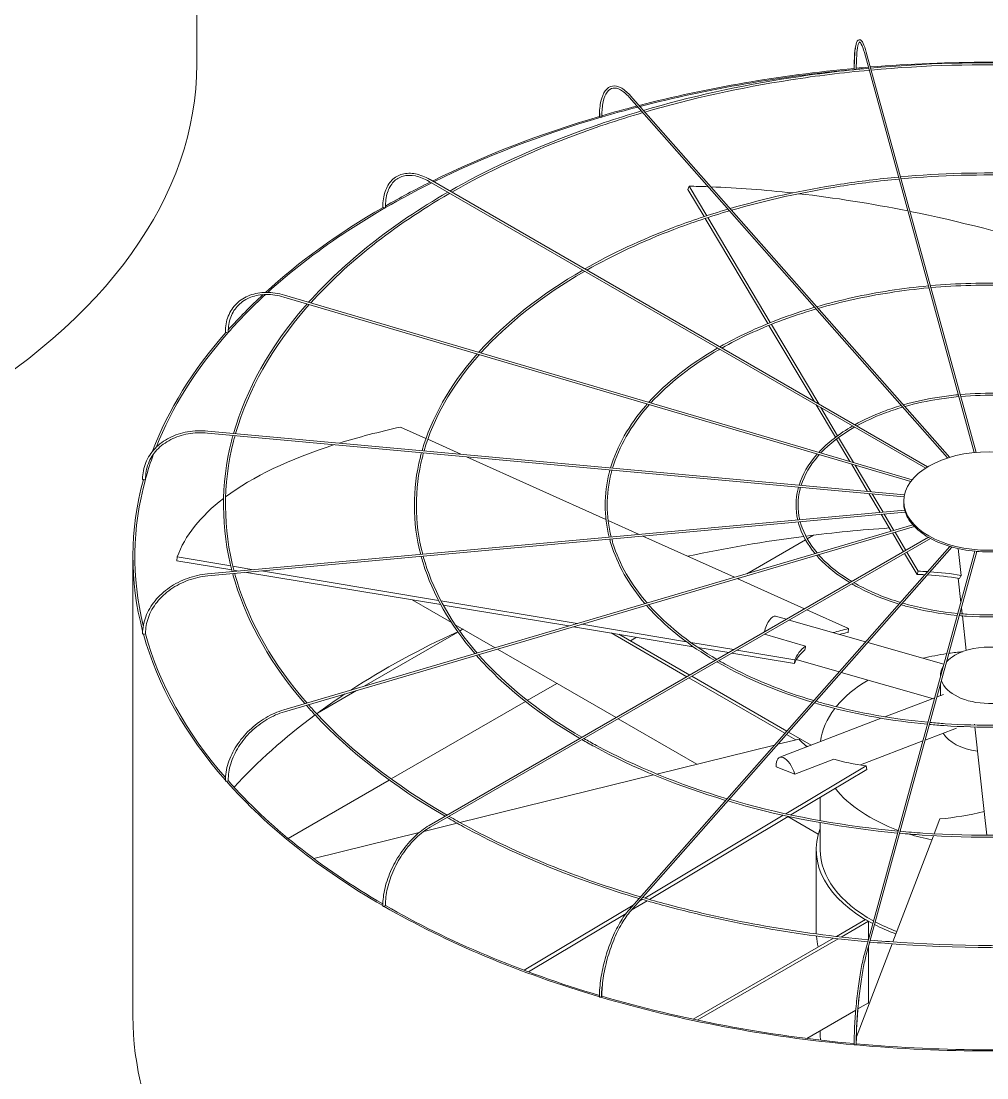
# Model space of a CAD drawing. Header units: millimetres. Extents: x -312439 to 477422, y -331570 to 212570.
# Drawn here: x 395178.6 to 395474.3, y 92635.3 to 92958.9 of the extents above; entities that cross this region are included whole.
import ezdxf

# ---------------------------------------------------------------- set-up
doc = ezdxf.new("R2010")
doc.units = ezdxf.units.MM

msp = doc.modelspace()

# ---------------------------------------------------------------- linework, layer by layer
at = {"color": 0, "linetype": 'Continuous', "lineweight": 0, "extrusion": (8.40036e-17, 0.816497, 0.57735)}
for p, q in [((395232.408, 92945.686), (395232.408, 93086.426)), ((395436.784, 92949.239), (395470.377, 92826.784)), ((395470.996, 92826.843), (395437.375, 92949.401)), ((395365.235, 92936.002), (395462.917, 92825.317)), ((395364.776, 92935.597), (395462.276, 92825.118)), ((395456.166, 92822.407), (395303.849, 92910.347)), ((395303.543, 92909.817), (395455.575, 92822.041)), ((395382.776, 92907.374), (395383.146, 92908.341)), ((395387.738, 92899.033), (395382.776, 92907.374)), ((395383.146, 92908.341), (395388.529, 92899.293)), ((395407.239, 92866.259), (395388.059, 92898.494)), ((395388.851, 92898.753), (395408.001, 92866.567)), ((395450.996, 92817.93), (395259.066, 92874.391)), ((395451.405, 92818.448), (395259.239, 92874.979)), ((395421.381, 92842.49), (395407.556, 92865.726)), ((395408.318, 92866.034), (395422.821, 92841.658)), ((395427.947, 92831.455), (395422.022, 92841.413)), ((395423.462, 92840.581), (395428.601, 92831.944)), ((395235.706, 92832.768), (395448.947, 92813.269)), ((395235.762, 92833.378), (395449.061, 92813.873)), ((395302.586, 92831.093), (395294.828, 92834.585)), ((395313.254, 92826.292), (395303.147, 92830.841)), ((395432.351, 92824.053), (395428.262, 92830.925)), ((395428.916, 92831.415), (395433.497, 92823.716)), ((395357.684, 92806.296), (395314.969, 92825.52)), ((395437.795, 92814.903), (395432.811, 92823.28)), ((395433.957, 92822.942), (395438.795, 92814.812)), ((395441.631, 92808.455), (395438.182, 92814.253)), ((395439.182, 92814.162), (395442.528, 92808.537)), ((395448.844, 92811.435), (395448.844, 92811.935)), ((395449.148, 92809.143), (395235.706, 92789.625)), ((395449.328, 92808.544), (395235.762, 92789.015)), ((395445.048, 92802.713), (395441.978, 92807.872)), ((395442.875, 92807.954), (395445.853, 92802.95)), ((395259.066, 92748.002), (395451.635, 92804.651)), ((395259.239, 92747.414), (395452.095, 92804.148)), ((395367.871, 92801.71), (395358.334, 92806.003)), ((395303.543, 92712.576), (395456.397, 92800.826)), ((395303.849, 92712.046), (395457.016, 92800.477)), ((395397.029, 92788.587), (395369.007, 92801.199)), ((395400.794, 92789.695), (395418.768, 92800.072)), ((395419.298, 92800.378), (395421.226, 92801.491)), ((395448.785, 92796.432), (395445.371, 92802.17)), ((395446.176, 92802.407), (395449.489, 92796.838)), ((395462.952, 92798.041), (395364.776, 92686.796)), ((395463.603, 92797.853), (395365.235, 92686.391)), ((395466.453, 92789.159), (395465.54, 92797.367)), ((395212.854, 92654.184), (395212.854, 92794.924)), ((395226.258, 92793.666), (395226.423, 92794.811)), ((395243.113, 92790.86), (395226.258, 92793.666)), ((395226.423, 92794.811), (395242.81, 92792.083)), ((395470.638, 92796.559), (395436.784, 92673.154)), ((395471.258, 92796.504), (395437.375, 92672.992)), ((395452.93, 92789.467), (395449.098, 92795.906)), ((395449.802, 92796.312), (395453.3, 92790.434)), ((395243.466, 92791.974), (395249.821, 92790.916)), ((395245.275, 92790.5), (395243.774, 92790.75)), ((395252.206, 92790.519), (395306.409, 92781.494)), ((395452.93, 92789.467), (395453.3, 92790.434)), ((395307.092, 92780.208), (395247.66, 92790.103)), ((395418.478, 92778.934), (395397.887, 92788.201)), ((395398.067, 92788.12), (395398.54, 92788.393)), ((395465.509, 92788.287), (395466.334, 92780.871)), ((395310.355, 92774.745), (395298.382, 92781.658)), ((395307.166, 92781.368), (395348.881, 92774.423)), ((395346.336, 92773.675), (395307.86, 92780.08)), ((395431.951, 92772.87), (395419.166, 92778.624)), ((395466.517, 92779.223), (395466.722, 92777.383)), ((395323.729, 92767.024), (395311.547, 92774.057)), ((395350.267, 92774.193), (395382.296, 92768.86)), ((395409.599, 92776.695), (395412.945, 92775.74)), ((395413.765, 92775.506), (395437.165, 92768.821)), ((395466.791, 92776.762), (395467.966, 92766.196)), ((395283.608, 92755.222), (395312.356, 92771.819)), ((395312.889, 92772.127), (395313.455, 92772.454)), ((395384.415, 92767.335), (395347.722, 92773.444)), ((395359.237, 92771.527), (395382.443, 92758.129)), ((395383.309, 92758.629), (395361.671, 92771.121)), ((395406.196, 92771.136), (395418.819, 92767.53)), ((395431.786, 92771.725), (395431.951, 92772.87)), ((395365.148, 92769.114), (395367.068, 92770.223)), ((395383.64, 92768.636), (395396.837, 92766.439)), ((395437.817, 92768.634), (395461.149, 92761.969)), ((395360.789, 92745.627), (395324.461, 92766.601)), ((395395.26, 92765.529), (395385.839, 92767.098)), ((395415.371, 92762.181), (395396.211, 92765.371)), ((395397.787, 92766.281), (395415.536, 92763.326)), ((395415.371, 92762.181), (395415.536, 92763.326)), ((395415.937, 92763.387), (395429.061, 92759.638)), ((395413.028, 92741.471), (395383.921, 92758.275)), ((395429.713, 92759.452), (395457.668, 92751.466)), ((395460.103, 92758.588), (395460.103, 92758.158)), ((395333.592, 92750.895), (395342.628, 92756.113)), ((395383.055, 92757.775), (395412.443, 92740.808)), ((395460.103, 92755.843), (395460.103, 92752.402)), ((395269.363, 92746.997), (395281.354, 92753.92)), ((395443.109, 92745.866), (395458.338, 92751.723)), ((395459.048, 92751.996), (395460.993, 92752.744)), ((395291.928, 92726.841), (395333.021, 92750.566)), ((395385.504, 92731.358), (395361.402, 92745.274)), ((395410.885, 92733.47), (395441.982, 92745.432)), ((395455.415, 92738.754), (395464.962, 92742.426)), ((395470.504, 92743.363), (395470.477, 92743.605)), ((395473.453, 92716.848), (395470.573, 92742.749)), ((395416.793, 92739.066), (395410.313, 92737.47)), ((395412.984, 92740.496), (395415.859, 92738.836)), ((395420.487, 92737.164), (395413.569, 92741.158)), ((395435.589, 92731.128), (395454.705, 92738.481)), ((395409.27, 92737.212), (395373.253, 92728.341)), ((395418.494, 92737.314), (395419.448, 92736.764)), ((395415.512, 92728.308), (395427.445, 92732.898)), ((395409.816, 92730.577), (395415.512, 92728.308)), ((395412.723, 92716.17), (395437.315, 92730.89)), ((395437.521, 92729.759), (395414.263, 92715.838)), ((395437.521, 92729.759), (395437.315, 92730.89)), ((395260.374, 92708.623), (395291.347, 92726.506)), ((395372.248, 92728.093), (395312.979, 92713.494)), ((395423.279, 92714.077), (395423.279, 92721.234)), ((395473.453, 92716.848), (395474.261, 92709.582)), ((395312.106, 92713.279), (395301.914, 92710.769)), ((395369.581, 92690.346), (395411.957, 92715.712)), ((395413.493, 92715.377), (395370.994, 92689.938)), ((395422.694, 92709.887), (395413.342, 92715.286)), ((395423.279, 92705.145), (395423.279, 92713.455)), ((395459.921, 92714.584), (395458.183, 92710.046)), ((395300.467, 92710.412), (395268.207, 92702.466)), ((395457.953, 92709.446), (395445.498, 92676.937)), ((395422.054, 92680.142), (395422.054, 92705.145)), ((395367.769, 92689.262), (395368.864, 92689.918)), ((395332.637, 92668.233), (395366.038, 92688.226)), ((395370.275, 92689.507), (395365.422, 92686.603)), ((395363.849, 92685.661), (395333.929, 92667.752)), ((395437.154, 92683.75), (395428.212, 92678.587)), ((395438.02, 92683.249), (395437.154, 92683.75)), ((395429.655, 92678.42), (395438.02, 92683.249)), ((395438.02, 92683.249), (395438.02, 92677.661)), ((395427.326, 92678.075), (395384.341, 92653.258)), ((395385.608, 92652.989), (395428.765, 92677.906)), ((395445.269, 92676.34), (395434.347, 92647.833)), ((395438.02, 92675.346), (395438.02, 92658.246)), ((395438.02, 92658.246), (395434.817, 92656.397)), ((395434.152, 92656.013), (395419.181, 92647.37)), ((395423.279, 92648.749), (395423.279, 92649.735)), ((395433.669, 92646.064), (395433.566, 92645.795))]:
    msp.add_line(p, q, dxfattribs=at)
at = {"color": 0, "linetype": 'Continuous', "lineweight": 0}
for centre, major_axis, ratio, start_param, end_param in [((394970.183, 93086.426), (-262.225, 0), 0.5773503, 2.0421116, 2.6702774), ((394970.183, 92945.686), (262.225, 0), 0.5773503, 5.4977871, 6.2831853), ((395475.079, 92794.924), (-262.225, 0), 0.5773503, 4.5737285, 4.8518651), ((395475.079, 92794.924), (-262.225, 0), 0.5773503, 4.8709744, 5.1337903), ((395475.079, 92794.924), (-261.613, 0), 0.5773503, 4.8702538, 5.1336735), ((395433.974, 92944.431), (0.306, 0), 0.5773503, 3.1415927, 3.7072911), ((395434.021, 92944.256), (0.306, 0.001), 0.5647458, 3.2969897, 4.867786), ((395434.021, 92944.256), (0.306, 0.001), 0.5647458, 4.867786, 6.2831853), ((395475.079, 92794.924), (-261.613, 0), 0.5773503, 4.8601846, 4.8693633), ((395475.079, 92794.924), (-262.225, 0), 0.5773503, 4.8542575, 4.8684283), ((395475.079, 92794.924), (-261.613, 0), 0.5773503, 5.1364588, 5.1836819), ((395475.079, 92794.924), (-262.225, 0), 0.5773503, 5.1365691, 5.1818933), ((395475.079, 92794.924), (-262.225, 0), 0.5773503, 5.1849758, 5.420347), ((395475.079, 92794.924), (-261.613, 0), 0.5773503, 5.183912, 5.4201653), ((395355.992, 92929.802), (0.306, 0), 0.5773503, 3.1415927, 4.134446), ((395356.131, 92929.645), (0.306, 0.003), 0.5659728, 3.6079382, 5.1787345), ((395356.131, 92929.645), (0.306, 0.003), 0.5659728, 5.1787345, 6.2831853), ((395475.079, 92794.924), (-261.613, 0), 0.5773503, 5.4234857, 5.718128), ((395475.079, 92794.924), (-262.225, 0), 0.5773503, 5.4236595, 5.4949761), ((395475.449, 92753.207), (-236.033, 90.421), 0.5343599, 5.2814302, 5.3074736), ((395475.449, 92753.207), (-236.033, 90.421), 0.5343599, 5.1688261, 5.2776752), ((395475.449, 92753.207), (-236.033, 90.421), 0.5343599, 5.0198116, 5.1604272), ((395475.079, 92794.924), (-262.225, 0), 0.5773503, 5.4989549, 5.7196003), ((395289.658, 92901.977), (0.306, 0), 0.5773503, 3.1415927, 4.450555), ((395289.874, 92901.852), (0.306, 0.004), 0.5683066, 3.9193388, 5.4901351), ((395289.874, 92901.852), (0.306, 0.004), 0.5683066, 5.4901351, 6.2831853), ((395475.449, 92753.207), (-236.033, 90.421), 0.5343599, 4.8289255, 5.0170065), ((395475.079, 92794.924), (-261.613, 0), 0.5773503, 5.7230202, 5.8115447), ((395475.079, 92794.924), (-262.225, 0), 0.5773503, 5.7247725, 5.8068149), ((395475.079, 92794.924), (-262.225, 0), 0.5773503, 5.8129334, 6.0685314), ((395475.079, 92794.924), (-261.613, 0), 0.5773503, 5.8119417, 6.0598961), ((395241.463, 92863.678), (0.306, 0), 0.5773503, 3.1415927, 4.7647143), ((395241.736, 92863.598), (0.306, 0.005), 0.5715189, 4.2314546, 5.8022509), ((395241.736, 92863.598), (0.306, 0.005), 0.5715189, 5.8022509, 6.2831853), ((395475.244, 92753.386), (-250.189, 35.961), 0.3284711, 5.5638228, 5.6785471), ((395475.244, 92753.386), (-250.189, 35.961), 0.3284711, 5.6885713, 5.965771), ((395475.079, 92794.924), (-261.613, 0), 0.5773503, 6.0736106, 6.1250005), ((395475.079, 92794.924), (-262.225, 0), 0.5773503, 6.126925, 6.4343205), ((395475.079, 92794.924), (-261.613, 0), 0.5773503, 6.1262297, 6.4235661), ((395216.125, 92818.656), (0.306, 0), 0.5773503, 3.1415927, 5.0788735), ((395216.428, 92818.628), (0.306, 0.006), 0.5752952, 4.5444916, 6.1152879), ((395216.428, 92818.628), (0.306, 0.006), 0.5752952, 6.1152879, 6.2831853), ((395475.244, 92753.386), (-250.189, 35.961), 0.3284711, 5.9728515, 6.2156373), ((395474.971, 92811.435), (-26.126, 0), 0.5773503, 0, 0.1535113), ((395474.971, 92811.435), (-26.126, 0), 0.5773503, 0.160648, 0.4676706), ((395475.079, 92653.684), (-261.613, 0), 0.5773503, 4.8296672, 4.9289778), ((395474.971, 92811.435), (-26.126, 0), 0.5773503, 0.4748072, 0.7818298), ((395475.079, 92653.684), (-261.613, 0), 0.5773503, 4.9315023, 5.0730373), ((395474.971, 92811.435), (-26.126, 0), 0.5773503, 0.7889665, 1.0959891), ((395474.971, 92811.435), (-26.126, 0), 0.5773503, 1.1031258, 1.4101484), ((395474.971, 92811.435), (-26.126, 0), 0.5773503, 1.417285, 1.7243076), ((395475.449, 92753.207), (56.639, -21.698), 0.5343599, 2.113134, 2.1658809), ((395475.449, 92753.207), (56.639, -21.698), 0.5343599, 1.92896, 2.0989228), ((395475.079, 92752.24), (-56.639, 21.698), 0.5343599, 5.2632147, 5.3074736), ((395475.079, 92752.24), (-56.639, 21.698), 0.5343599, 5.0728277, 5.2488944), ((395408.081, 92771.38), (1.518, 5.315), 0.3621096, 0, 1.5955332), ((395216.125, 92771.317), (0.306, 0), 0.5773503, 3.1415927, 5.3930328), ((395475.079, 92794.924), (-262.225, 0), 0.5773503, 0.15775, 0.4689102), ((395216.428, 92771.344), (0.306, 0.006), 0.5792658, 4.8585762, 6.2831853), ((395475.079, 92794.924), (-261.613, 0), 0.5773503, 0.1573017, 0.4645126), ((395475.079, 92653.684), (-261.613, 0), 0.5773503, 5.3840325, 5.5566031), ((395475.079, 92653.684), (-261.613, 0), 0.5773503, 5.3759613, 5.381266), ((395475.244, 92753.386), (-60.036, 8.629), 0.3284711, 5.5638228, 5.6832782), ((395475.079, 92752.24), (-60.036, 8.629), 0.3284711, 5.5638228, 5.6281345), ((395475.244, 92753.386), (-60.036, 8.629), 0.3284711, 5.9787164, 6.2156373), ((395475.079, 92752.24), (-60.036, 8.629), 0.3284711, 5.9809914, 6.2156373), ((395475.079, 92736.276), (-51.8, 0), 0.5773503, 4.9668384, 5.1151413), ((395475.079, 92758.588), (-14.976, 0), 0.5773503, 5.4977871, 5.7722245), ((395475.079, 92736.276), (-51.8, 0), 0.5773503, 4.8725497, 4.9536635), ((395475.079, 92758.588), (-14.976, 0), 0.5773503, 3.6916997, 5.4977871), ((395475.079, 92758.588), (-14.976, 0), 0.5773503, 5.9253681, 6.3268432), ((395475.079, 92736.276), (-51.8, 0), 0.5773503, 5.5125312, 5.8454489), ((395475.079, 92758.588), (-14.976, 0), 0.5773503, 0.1968015, 2.9056449), ((395475.079, 92653.684), (-261.613, 0), 0.5773503, 5.5668053, 5.6187776), ((395475.079, 92736.276), (-51.8, 0), 0.5773503, 5.864801, 6.2160224), ((395475.079, 92653.684), (-261.613, 0), 0.5773503, 5.6218563, 5.7966666), ((395474.873, 92753.372), (-59.674, -10.853), 0.3443205, 0.1772511, 0.3142745), ((395475.079, 92743.68), (-14.976, 0), 0.5773503, 0.3310244, 1.3226651), ((395412.87, 92728.311), (-1.984, 5.159), 0.4527097, 4.5393785, 7.2340672), ((395474.873, 92753.372), (-59.674, -10.853), 0.3443205, 0.5921448, 0.8290657), ((395241.463, 92726.294), (0.306, 0), 0.5773503, 3.1415927, 5.7071921), ((395475.079, 92794.924), (-262.225, 0), 0.5773503, 0.4717795, 0.7837457), ((395241.736, 92726.374), (0.306, 0.005), 0.5830421, 5.1737369, 6.2831853), ((395475.079, 92794.924), (-261.613, 0), 0.5773503, 0.4715588, 0.781436), ((395475.079, 92736.276), (-51.8, 0), 0.5773503, 0.4237953, 1.0021877), ((395474.709, 92753.18), (-56.425, -22.248), 0.5660586, 1.0925617, 1.3294826), ((395475.079, 92705.145), (-53.025, 0), 0.5773503, 6.0678252, 7.1147249), ((395475.079, 92736.276), (-51.8, 0), 0.5773503, 1.0153625, 1.0203014), ((395475.079, 92736.276), (-51.8, 0), 0.5773503, 1.0757224, 1.2236785), ((395475.079, 92705.145), (51.8, 0), 0.5773503, 3.1415927, 3.9574848), ((395289.658, 92687.996), (0.306, 0), 0.5773503, 3.1415927, 6.0213513), ((395475.079, 92794.924), (-262.225, 0), 0.5773503, 0.7858257, 1.0981183), ((395289.874, 92688.121), (0.306, 0.004), 0.5862544, 5.4898935, 6.2831853), ((395475.079, 92794.924), (-261.613, 0), 0.5773503, 0.7858227, 1.096892), ((395475.079, 92680.142), (53.025, 0), 0.5773503, 3.1415927, 3.1671433), ((395475.079, 92705.145), (-53.025, 0), 0.5773503, 0.8456372, 1.0001122), ((395475.079, 92705.145), (51.8, 0), 0.5773503, 3.9720631, 4.1329788), ((395475.079, 92680.142), (53.025, 0), 0.5773503, 3.1875095, 3.2970925), ((395355.992, 92660.17), (-0.306, 0), 0.5773503, 0, 3.1415927), ((395475.079, 92794.924), (-262.225, 0), 0.5773503, 1.0998851, 1.4125333), ((395356.131, 92660.328), (-0.306, -0.003), 0.5885883, 2.6652649, 3.1415927), ((395475.079, 92794.924), (-261.613, 0), 0.5773503, 1.1000981, 1.4118355), ((395475.079, 92680.142), (53.025, 0), 0.5773503, 3.9385413, 3.9453811), ((395475.079, 92654.184), (262.225, 0), 0.5773503, 3.1415927, 5.4977871), ((395475.079, 92648.749), (51.8, 0), 0.5773503, 3.1415927, 3.2048035), ((395433.974, 92645.542), (-0.306, 0), 0.5773503, 0, 3.1415927), ((395475.079, 92794.924), (-262.225, 0), 0.5773503, 1.4139544, 1.727034), ((395434.021, 92645.716), (-0.306, -0.001), 0.5898153, 2.9827557, 3.1415927), ((395475.079, 92794.924), (-261.613, 0), 0.5773503, 1.41439, 1.726367)]:
    msp.add_ellipse(centre, major_axis=major_axis, ratio=ratio, start_param=start_param, end_param=end_param, dxfattribs=at)
msp.add_ellipse((395474.971, 92811.935), major_axis=(26.126, 0), ratio=0.5773503, dxfattribs=at)
for points, knots in [([(395433.667, 92944.431), (395433.667, 92946.134), (395433.719, 92947.651), (395433.922, 92950.17), (395434.071, 92951.169), (395434.473, 92952.591), (395434.699, 92953.106), (395435.484, 92953.222), (395435.732, 92953.074), (395436.283, 92952.489), (395436.591, 92951.834), (395437.07, 92950.453), (395437.223, 92949.955), (395437.375, 92949.401)], [4.712389, 4.712389, 4.712389, 4.712389, 5.0265482, 5.0265482, 5.3407075, 5.3407075, 5.6548668, 5.6548668, 5.8236028, 5.8236028, 6.1377621, 6.1377621, 6.2831853, 6.2831853, 6.2831853, 6.2831853]), ([(395436.784, 92949.239), (395436.466, 92950.399), (395436.147, 92951.291), (395435.59, 92952.371), (395435.341, 92952.521), (395435.314, 92952.521), (395435.11, 92952.372), (395434.757, 92951.208), (395434.613, 92950.358), (395434.402, 92948.114), (395434.34, 92946.684), (395434.327, 92944.796), (395434.327, 92944.529), (395434.328, 92944.257)], [0, 0, 0, 0, 0.3152669, 0.3152669, 0.6094726, 0.6094726, 0.9267406, 0.9267406, 1.2208373, 1.2208373, 1.5356304, 1.5356304, 1.5863402, 1.5863402, 1.5863402, 1.5863402]), ([(395434.049, 92950.567), (395434.04, 92950.506), (395434.031, 92950.444), (395433.879, 92949.357), (395433.785, 92948.054), (395433.722, 92945.816), (395433.713, 92945.056), (395433.715, 92944.256)], [1.10131175, 1.10131175, 1.10131175, 1.10131175, 1.12076762, 1.12076762, 1.43803566, 1.43803566, 1.5863026, 1.5863026, 1.5863026, 1.5863026]), ([(395511.228, 92944.521), (395503.733, 92945.198), (395496.181, 92945.666), (395471.954, 92946.482), (395455.196, 92946.011), (395438.713, 92944.521)], [5.342386, 5.342386, 5.342386, 5.342386, 5.43953692, 5.43953692, 5.65318828, 5.65318828, 5.65318828, 5.65318828]), ([(395511.063, 92943.92), (395503.545, 92944.598), (395495.97, 92945.064), (395471.851, 92945.863), (395455.229, 92945.395), (395438.878, 92943.92)], [5.34285963, 5.34285963, 5.34285963, 5.34285963, 5.44045758, 5.44045758, 5.65271466, 5.65271466, 5.65271466, 5.65271466]), ([(395438.094, 92944.464), (395430.087, 92943.727), (395422.146, 92942.75), (395398.72, 92939.124), (395383.558, 92935.776), (395369.151, 92931.565)], [5.65586592, 5.65586592, 5.65586592, 5.65586592, 5.75969853, 5.75969853, 5.96646224, 5.96646224, 5.96646224, 5.96646224]), ([(395438.258, 92943.864), (395430.181, 92943.123), (395422.172, 92942.137), (395398.85, 92938.519), (395383.854, 92935.211), (395369.599, 92931.058)], [5.65539644, 5.65539644, 5.65539644, 5.65539644, 5.76029586, 5.76029586, 5.96514032, 5.96514032, 5.96514032, 5.96514032]), ([(395355.686, 92929.802), (395355.686, 92931.517), (395355.837, 92933.066), (395356.433, 92935.692), (395356.878, 92936.77), (395358.059, 92938.355), (395358.808, 92938.861), (395360.448, 92939.146), (395361.307, 92938.972), (395363.121, 92938.052), (395364.085, 92937.266), (395365.109, 92936.143), (395365.172, 92936.073), (395365.235, 92936.002)], [4.712389, 4.712389, 4.712389, 4.712389, 5.0265482, 5.0265482, 5.3407075, 5.3407075, 5.6548668, 5.6548668, 5.9484515, 5.9484515, 6.2626108, 6.2626108, 6.2831853, 6.2831853, 6.2831853, 6.2831853]), ([(395364.776, 92935.597), (395363.862, 92936.632), (395362.954, 92937.398), (395361.271, 92938.32), (395360.505, 92938.477), (395359.164, 92938.242), (395358.567, 92937.848), (395357.539, 92936.449), (395357.123, 92935.444), (395356.571, 92932.941), (395356.431, 92931.45), (395356.437, 92929.743), (395356.437, 92929.695), (395356.438, 92929.647)], [0, 0, 0, 0, 0.3146448, 0.3146448, 0.6289116, 0.6289116, 0.9461796, 0.9461796, 1.2634477, 1.2634477, 1.5772832, 1.5772832, 1.5863402, 1.5863402, 1.5863402, 1.5863402]), ([(395368.502, 92931.375), (395360.829, 92929.114), (395353.371, 92926.609), (395333.139, 92918.921), (395320.962, 92913.213), (395309.884, 92906.863)], [5.96956861, 5.96956861, 5.96956861, 5.96956861, 6.07987049, 6.07987049, 6.27966483, 6.27966483, 6.27966483, 6.27966483]), ([(395368.949, 92930.868), (395361.176, 92928.586), (395353.625, 92926.052), (395333.474, 92918.391), (395321.448, 92912.763), (395310.498, 92906.508)], [5.96825255, 5.96825255, 5.96825255, 5.96825255, 6.08012371, 6.08012371, 6.27780239, 6.27780239, 6.27780239, 6.27780239]), ([(395355.834, 92930.657), (395355.829, 92930.452), (395355.826, 92930.246), (395355.824, 92929.906), (395355.824, 92929.776), (395355.825, 92929.644)], [7.805980691, 7.805980691, 7.805980691, 7.805980691, 7.845140151, 7.845140151, 7.869416781, 7.869416781, 7.869416781, 7.869416781]), ([(395289.351, 92901.977), (395289.351, 92903.702), (395289.588, 92905.297), (395290.521, 92908.076), (395291.22, 92909.26), (395293.018, 92911.08), (395294.117, 92911.716), (395296.585, 92912.368), (395297.951, 92912.385), (395300.816, 92911.816), (395302.315, 92911.228), (395303.823, 92910.362), (395303.836, 92910.355), (395303.849, 92910.347)], [0, 0, 0, 0, 0.3141593, 0.3141593, 0.6283185, 0.6283185, 0.9411039, 0.9411039, 1.2538555, 1.2538555, 1.5680148, 1.5680148, 1.5707963, 1.5707963, 1.5707963, 1.5707963]), ([(395303.543, 92909.817), (395302.105, 92910.647), (395300.674, 92911.207), (395297.974, 92911.742), (395296.708, 92911.717), (395294.456, 92911.104), (395293.47, 92910.516), (395291.847, 92908.823), (395291.211, 92907.714), (395290.366, 92905.067), (395290.158, 92903.529), (395290.18, 92901.856)], [4.712389, 4.712389, 4.712389, 4.712389, 5.029657, 5.029657, 5.3469251, 5.3469251, 5.6641931, 5.6641931, 5.9814611, 5.9814611, 6.2987292, 6.2987292, 6.2987292, 6.2987292]), ([(395447.237, 92911.136), (395441.251, 92910.584), (395435.315, 92909.853), (395417.799, 92907.143), (395406.461, 92904.644), (395395.684, 92901.5)], [5.65618024, 5.65618024, 5.65618024, 5.65618024, 5.75959703, 5.75959703, 5.96555925, 5.96555925, 5.96555925, 5.96555925]), ([(395447.401, 92910.536), (395441.345, 92909.98), (395435.34, 92909.24), (395417.93, 92906.538), (395406.758, 92904.078), (395396.132, 92900.993)], [5.6555551, 5.6555551, 5.6555551, 5.6555551, 5.760393, 5.760393, 5.9637948, 5.9637948, 5.9637948, 5.9637948]), ([(395502.085, 92911.193), (395496.501, 92911.696), (395490.876, 92912.043), (395472.758, 92912.655), (395460.204, 92912.305), (395447.856, 92911.193)], [5.34296141, 5.34296141, 5.34296141, 5.34296141, 5.43938168, 5.43938168, 5.65261288, 5.65261288, 5.65261288, 5.65261288]), ([(395501.92, 92910.592), (395496.313, 92911.096), (395490.664, 92911.442), (395472.655, 92912.037), (395460.237, 92911.689), (395448.021, 92910.592)], [5.34359392, 5.34359392, 5.34359392, 5.34359392, 5.44060854, 5.44060854, 5.65198037, 5.65198037, 5.65198037, 5.65198037]), ([(395395.035, 92901.31), (395389.284, 92899.616), (395383.695, 92897.738), (395368.574, 92891.993), (395359.484, 92887.737), (395351.208, 92883.005)], [5.96969757, 5.96969757, 5.96969757, 5.96969757, 6.07982614, 6.07982614, 6.27841616, 6.27841616, 6.27841616, 6.27841616]), ([(395395.482, 92900.803), (395389.632, 92899.087), (395383.949, 92897.181), (395368.91, 92891.463), (395359.971, 92887.287), (395351.822, 92882.65)], [5.96794353, 5.96794353, 5.96794353, 5.96794353, 6.08016355, 6.08016355, 6.27592849, 6.27592849, 6.27592849, 6.27592849]), ([(395456.377, 92877.819), (395452.413, 92877.452), (395448.483, 92876.968), (395436.876, 92875.174), (395429.359, 92873.521), (395422.209, 92871.445)], [5.65683386, 5.65683386, 5.65683386, 5.65683386, 5.75939254, 5.75939254, 5.96383461, 5.96383461, 5.96383461, 5.96383461]), ([(395492.945, 92877.876), (395489.272, 92878.204), (395485.571, 92878.432), (395473.562, 92878.84), (395465.211, 92878.61), (395456.996, 92877.876)], [5.34408303, 5.34408303, 5.34408303, 5.34408303, 5.43906993, 5.43906993, 5.65149126, 5.65149126, 5.65149126, 5.65149126]), ([(395492.781, 92877.275), (395489.084, 92877.604), (395485.359, 92877.83), (395473.459, 92878.221), (395465.244, 92877.994), (395457.161, 92877.275)], [5.34503474, 5.34503474, 5.34503474, 5.34503474, 5.44090812, 5.44090812, 5.65053954, 5.65053954, 5.65053954, 5.65053954]), ([(395241.156, 92863.678), (395241.156, 92865.411), (395241.456, 92867.061), (395242.632, 92870.03), (395243.508, 92871.349), (395245.749, 92873.516), (395247.112, 92874.364), (395250.184, 92875.505), (395251.89, 92875.799), (395255.479, 92875.812), (395257.36, 92875.531), (395259.239, 92874.979)], [4.712389, 4.712389, 4.712389, 4.712389, 5.0265482, 5.0265482, 5.3407075, 5.3407075, 5.6548668, 5.6548668, 5.969026, 5.969026, 6.2831853, 6.2831853, 6.2831853, 6.2831853]), ([(395259.066, 92874.391), (395257.25, 92874.925), (395255.437, 92875.192), (395252.003, 92875.169), (395250.381, 92874.879), (395247.489, 92873.779), (395246.218, 92872.969), (395244.144, 92870.911), (395243.339, 92869.662), (395242.274, 92866.839), (395242.014, 92865.265), (395242.042, 92863.603)], [0, 0, 0, 0, 0.317268, 0.317268, 0.6345361, 0.6345361, 0.9518041, 0.9518041, 1.2690722, 1.2690722, 1.5863402, 1.5863402, 1.5863402, 1.5863402]), ([(395456.541, 92877.219), (395452.508, 92876.848), (395448.508, 92876.355), (395437.007, 92874.568), (395429.656, 92872.956), (395422.657, 92870.937)], [5.65589869, 5.65589869, 5.65589869, 5.65589869, 5.76058509, 5.76058509, 5.96118261, 5.96118261, 5.96118261, 5.96118261]), ([(395266.207, 92872.29), (395265.981, 92872.035), (395265.757, 92871.78), (395254.917, 92859.31), (395247.519, 92846.156), (395243.684, 92832.654)], [0.31387846, 0.31387846, 0.31387846, 0.31387846, 0.32022171, 0.32022171, 0.6228537, 0.6228537, 0.6228537, 0.6228537]), ([(395266.855, 92872.099), (395266.583, 92871.792), (395266.312, 92871.484), (395255.48, 92859.038), (395248.127, 92845.982), (395244.305, 92832.597)], [0.31209175, 0.31209175, 0.31209175, 0.31209175, 0.31977769, 0.31977769, 0.62202139, 0.62202139, 0.62202139, 0.62202139]), ([(395421.56, 92871.255), (395417.735, 92870.127), (395414.017, 92868.877), (395404.007, 92865.075), (395397.999, 92862.27), (395392.522, 92859.152)], [5.97003164, 5.97003164, 5.97003164, 5.97003164, 6.07973571, 6.07973571, 6.27604568, 6.27604568, 6.27604568, 6.27604568]), ([(395422.007, 92870.748), (395418.082, 92869.598), (395414.271, 92868.32), (395404.342, 92864.544), (395398.487, 92861.819), (395393.137, 92858.797)], [5.96740299, 5.96740299, 5.96740299, 5.96740299, 6.08024114, 6.08024114, 6.27230164, 6.27230164, 6.27230164, 6.27230164]), ([(395318.272, 92856.974), (395318.096, 92856.774), (395317.921, 92856.574), (395309.827, 92847.262), (395304.291, 92837.45), (395301.395, 92827.376)], [0.31368489, 0.31368489, 0.31368489, 0.31368489, 0.32029533, 0.32029533, 0.62093354, 0.62093354, 0.62093354, 0.62093354]), ([(395318.921, 92856.783), (395318.697, 92856.531), (395318.475, 92856.279), (395310.39, 92846.99), (395304.898, 92837.277), (395302.016, 92827.32)], [0.31130083, 0.31130083, 0.31130083, 0.31130083, 0.31970361, 0.31970361, 0.61980435, 0.61980435, 0.61980435, 0.61980435]), ([(395465.516, 92844.502), (395463.576, 92844.32), (395461.651, 92844.082), (395455.954, 92843.204), (395452.257, 92842.398), (395448.734, 92841.388)], [5.65878241, 5.65878241, 5.65878241, 5.65878241, 5.75876753, 5.75876753, 5.95869527, 5.95869527, 5.95869527, 5.95869527]), ([(395465.681, 92843.903), (395463.67, 92843.716), (395461.677, 92843.469), (395456.085, 92842.599), (395452.554, 92841.833), (395449.183, 92840.879)], [5.65692719, 5.65692719, 5.65692719, 5.65692719, 5.76114351, 5.76114351, 5.95335964, 5.95335964, 5.95335964, 5.95335964]), ([(395483.805, 92844.558), (395482.042, 92844.713), (395480.267, 92844.821), (395474.366, 92845.024), (395470.219, 92844.916), (395466.136, 92844.558)], [5.34742678, 5.34742678, 5.34742678, 5.34742678, 5.43812478, 5.43812478, 5.64814751, 5.64814751, 5.64814751, 5.64814751]), ([(395483.641, 92843.958), (395481.854, 92844.112), (395480.055, 92844.219), (395474.263, 92844.406), (395470.252, 92844.299), (395466.301, 92843.958)], [5.34934775, 5.34934775, 5.34934775, 5.34934775, 5.44178794, 5.44178794, 5.64622654, 5.64622654, 5.64622654, 5.64622654]), ([(395370.33, 92841.66), (395370.205, 92841.519), (395370.081, 92841.377), (395364.733, 92835.222), (395361.058, 92828.749), (395359.104, 92822.099)], [0.31344956, 0.31344956, 0.31344956, 0.31344956, 0.32044212, 0.32044212, 0.61727915, 0.61727915, 0.61727915, 0.61727915]), ([(395370.979, 92841.469), (395370.807, 92841.276), (395370.636, 92841.082), (395365.296, 92834.95), (395361.666, 92828.576), (395359.725, 92822.042)], [0.30986952, 0.30986952, 0.30986952, 0.30986952, 0.31955549, 0.31955549, 0.6155298, 0.6155298, 0.6155298, 0.6155298]), ([(395448.084, 92841.199), (395446.186, 92840.638), (395444.339, 92840.017), (395439.439, 92838.157), (395436.515, 92836.802), (395433.837, 92835.299)], [5.97102709, 5.97102709, 5.97102709, 5.97102709, 6.0794509, 6.0794509, 6.26898955, 6.26898955, 6.26898955, 6.26898955]), ([(395448.532, 92840.692), (395446.533, 92840.109), (395444.593, 92839.46), (395439.775, 92837.626), (395437.004, 92836.35), (395434.455, 92834.942)], [5.96578422, 5.96578422, 5.96578422, 5.96578422, 6.08045705, 6.08045705, 6.26142742, 6.26142742, 6.26142742, 6.26142742]), ([(395215.819, 92818.656), (395215.819, 92820.392), (395216.152, 92822.1), (395217.451, 92825.286), (395218.416, 92826.764), (395220.881, 92829.343), (395222.379, 92830.444), (395225.759, 92832.164), (395227.64, 92832.784), (395231.602, 92833.486), (395233.682, 92833.568), (395235.762, 92833.378)], [4.712389, 4.712389, 4.712389, 4.712389, 5.0265482, 5.0265482, 5.3407075, 5.3407075, 5.6548668, 5.6548668, 5.969026, 5.969026, 6.2831853, 6.2831853, 6.2831853, 6.2831853]), ([(395235.706, 92832.768), (395233.691, 92832.952), (395231.676, 92832.87), (395227.853, 92832.182), (395226.044, 92831.576), (395222.813, 92829.905), (395221.391, 92828.841), (395219.072, 92826.362), (395218.175, 92824.948), (395216.99, 92821.91), (395216.703, 92820.286), (395216.734, 92818.634)], [6.2831853, 6.2831853, 6.2831853, 6.2831853, 6.6004533, 6.6004533, 6.9177214, 6.9177214, 7.2349894, 7.2349894, 7.5522575, 7.5522575, 7.8695255, 7.8695255, 7.8695255, 7.8695255]), ([(395243.516, 92832.054), (395243.357, 92831.476), (395243.204, 92830.898), (395239.705, 92817.079), (395239.772, 92803.545), (395243.255, 92790.315)], [0.6273321, 0.6273321, 0.6273321, 0.6273321, 0.64026634, 0.64026634, 0.9362265, 0.9362265, 0.9362265, 0.9362265]), ([(395244.136, 92831.997), (395243.974, 92831.412), (395243.818, 92830.827), (395240.315, 92817.041), (395240.384, 92803.56), (395243.873, 92790.372)], [0.62653255, 0.62653255, 0.62653255, 0.62653255, 0.63973087, 0.63973087, 0.93697289, 0.93697289, 0.93697289, 0.93697289]), ([(395301.226, 92826.777), (395301.101, 92826.325), (395300.981, 92825.873), (395298.369, 92815.549), (395298.4, 92805.458), (395300.96, 92795.592)], [0.62689443, 0.62689443, 0.62689443, 0.62689443, 0.64035432, 0.64035432, 0.93404611, 0.93404611, 0.93404611, 0.93404611]), ([(395301.846, 92826.72), (395301.718, 92826.261), (395301.595, 92825.802), (395298.979, 92815.511), (395299.012, 92805.473), (395301.578, 92795.648)], [0.62582334, 0.62582334, 0.62582334, 0.62582334, 0.63964072, 0.63964072, 0.93502054, 0.93502054, 0.93502054, 0.93502054]), ([(395422.388, 92826.346), (395422.314, 92826.263), (395422.242, 92826.18), (395419.638, 92823.181), (395417.827, 92820.047), (395416.817, 92816.822)], [0.31275087, 0.31275087, 0.31275087, 0.31275087, 0.32087906, 0.32087906, 0.60646372, 0.60646372, 0.60646372, 0.60646372]), ([(395423.038, 92826.155), (395422.916, 92826.02), (395422.797, 92825.885), (395420.204, 92822.91), (395418.437, 92819.875), (395417.441, 92816.765)], [0.30556743, 0.30556743, 0.30556743, 0.30556743, 0.31911145, 0.31911145, 0.60263629, 0.60263629, 0.60263629, 0.60263629]), ([(395358.932, 92821.5), (395358.843, 92821.178), (395358.757, 92820.856), (395357.031, 92814.027), (395357.029, 92807.376), (395358.669, 92800.869)], [0.62618978, 0.62618978, 0.62618978, 0.62618978, 0.64052907, 0.64052907, 0.92987427, 0.92987427, 0.92987427, 0.92987427]), ([(395359.552, 92821.443), (395359.46, 92821.114), (395359.372, 92820.784), (395357.642, 92813.989), (395357.641, 92807.391), (395359.287, 92800.925)], [0.62457061, 0.62457061, 0.62457061, 0.62457061, 0.6394598, 0.6394598, 0.93127617, 0.93127617, 0.93127617, 0.93127617]), ([(395416.639, 92816.223), (395416.585, 92816.031), (395416.533, 92815.839), (395415.694, 92812.505), (395415.66, 92809.294), (395416.384, 92806.147)], [0.62410482, 0.62410482, 0.62410482, 0.62410482, 0.64104385, 0.64104385, 0.91753144, 0.91753144, 0.91753144, 0.91753144]), ([(395417.259, 92816.166), (395417.202, 92815.967), (395417.148, 92815.767), (395416.304, 92812.467), (395416.272, 92809.308), (395417, 92806.203)], [0.62079185, 0.62079185, 0.62079185, 0.62079185, 0.63891194, 0.63891194, 0.91997787, 0.91997787, 0.91997787, 0.91997787]), ([(395416.532, 92805.545), (395416.601, 92805.281), (395416.676, 92805.017), (395417.69, 92801.665), (395419.359, 92798.658), (395421.692, 92795.842)], [0.93516687, 0.93516687, 0.93516687, 0.93516687, 0.95843835, 0.95843835, 1.2316048, 1.2316048, 1.2316048, 1.2316048]), ([(395417.151, 92805.602), (395417.22, 92805.343), (395417.294, 92805.086), (395418.31, 92801.79), (395419.982, 92798.819), (395422.332, 92796.031)], [0.93813971, 0.93813971, 0.93813971, 0.93813971, 0.96156851, 0.96156851, 1.23828559, 1.23828559, 1.23828559, 1.23828559]), ([(395358.825, 92800.268), (395358.948, 92799.809), (395359.079, 92799.351), (395361.157, 92792.52), (395364.675, 92786.315), (395369.626, 92780.526)], [0.93878416, 0.93878416, 0.93878416, 0.93878416, 0.9592157, 0.9592157, 1.24402203, 1.24402203, 1.24402203, 1.24402203]), ([(395359.444, 92800.325), (395359.567, 92799.872), (395359.697, 92799.42), (395361.776, 92792.645), (395365.3, 92786.477), (395370.27, 92780.715)], [0.94031776, 0.94031776, 0.94031776, 0.94031776, 0.96078603, 0.96078603, 1.24747633, 1.24747633, 1.24747633, 1.24747633]), ([(395301.119, 92794.991), (395301.295, 92794.338), (395301.482, 92793.685), (395304.623, 92783.375), (395309.994, 92773.972), (395317.565, 92765.211)], [0.94000678, 0.94000678, 0.94000678, 0.94000678, 0.95947637, 0.95947637, 1.24820492, 1.24820492, 1.24820492, 1.24820492]), ([(395301.738, 92795.048), (395301.914, 92794.4), (395302.101, 92793.754), (395305.243, 92783.501), (395310.619, 92774.135), (395318.211, 92765.401)], [0.94103976, 0.94103976, 0.94103976, 0.94103976, 0.9605244, 0.9605244, 1.25053309, 1.25053309, 1.25053309, 1.25053309]), ([(395422.124, 92795.331), (395422.371, 92795.046), (395422.624, 92794.763), (395425.429, 92791.731), (395428.624, 92789.188), (395432.349, 92786.943)], [1.24820371, 1.24820371, 1.24820371, 1.24820371, 1.27608724, 1.27608724, 1.54927756, 1.54927756, 1.54927756, 1.54927756]), ([(395422.771, 92795.521), (395423.024, 92795.234), (395423.283, 92794.949), (395426.081, 92791.981), (395429.255, 92789.492), (395432.956, 92787.293)], [1.2552022, 1.2552022, 1.2552022, 1.2552022, 1.28394226, 1.28394226, 1.55644282, 1.55644282, 1.55644282, 1.55644282]), ([(395215.819, 92771.317), (395215.819, 92773.053), (395216.152, 92774.817), (395217.445, 92778.227), (395218.406, 92779.873), (395220.859, 92782.888), (395222.35, 92784.257), (395225.718, 92786.587), (395227.593, 92787.549), (395231.548, 92788.972), (395233.627, 92789.435), (395235.706, 92789.625)], [4.712389, 4.712389, 4.712389, 4.712389, 5.0265482, 5.0265482, 5.3407075, 5.3407075, 5.6548668, 5.6548668, 5.969026, 5.969026, 6.2831853, 6.2831853, 6.2831853, 6.2831853]), ([(395235.762, 92789.015), (395233.746, 92788.831), (395231.73, 92788.38), (395227.899, 92786.989), (395226.085, 92786.05), (395222.841, 92783.78), (395221.412, 92782.449), (395219.081, 92779.531), (395218.18, 92777.945), (395216.991, 92774.677), (395216.703, 92772.996), (395216.734, 92771.35)], [0, 0, 0, 0, 0.317268, 0.317268, 0.6345361, 0.6345361, 0.9518041, 0.9518041, 1.2690722, 1.2690722, 1.5863402, 1.5863402, 1.5863402, 1.5863402]), ([(395243.415, 92789.715), (395243.644, 92788.87), (395243.887, 92788.027), (395248.09, 92774.239), (395255.317, 92761.635), (395265.514, 92749.899)], [0.94070481, 0.94070481, 0.94070481, 0.94070481, 0.95960699, 0.95960699, 1.25038008, 1.25038008, 1.25038008, 1.25038008]), ([(395244.034, 92789.771), (395244.263, 92788.933), (395244.505, 92788.096), (395248.71, 92774.365), (395255.942, 92761.798), (395266.161, 92750.089)], [0.94148414, 0.94148414, 0.94148414, 0.94148414, 0.96039344, 0.96039344, 1.25213605, 1.25213605, 1.25213605, 1.25213605]), ([(395433.565, 92786.937), (395434.01, 92786.68), (395434.463, 92786.427), (395438.78, 92784.093), (395443.132, 92782.31), (395447.82, 92780.895)], [1.5712561, 1.5712561, 1.5712561, 1.5712561, 1.60358263, 1.60358263, 1.87454698, 1.87454698, 1.87454698, 1.87454698]), ([(395465.953, 92788.214), (395466.058, 92788.488), (395466.197, 92788.766), (395466.398, 92789.077), (395466.425, 92789.118), (395466.453, 92789.159)], [0, 0, 0, 0, 1.7008868, 1.7008868, 1.9577529, 1.9577529, 1.9577529, 1.9577529]), ([(395432.953, 92786.584), (395433.402, 92786.321), (395433.859, 92786.062), (395438.223, 92783.669), (395442.627, 92781.841), (395447.375, 92780.39)], [1.5639266, 1.5639266, 1.5639266, 1.5639266, 1.59638594, 1.59638594, 1.86940636, 1.86940636, 1.86940636, 1.86940636]), ([(395448.468, 92780.703), (395449.09, 92780.521), (395449.718, 92780.345), (395455.13, 92778.899), (395460.21, 92777.995), (395465.409, 92777.499)], [1.88697171, 1.88697171, 1.88697171, 1.88697171, 1.922693, 1.922693, 2.19235404, 2.19235404, 2.19235404, 2.19235404]), ([(395370.066, 92780.017), (395370.519, 92779.498), (395370.984, 92778.982), (395376.694, 92772.841), (395383.304, 92767.647), (395391.031, 92763.088)], [1.2523872, 1.2523872, 1.2523872, 1.2523872, 1.27803342, 1.27803342, 1.55997281, 1.55997281, 1.55997281, 1.55997281]), ([(395370.713, 92780.207), (395371.173, 92779.686), (395371.644, 92779.168), (395377.346, 92773.092), (395383.937, 92767.952), (395391.641, 92763.44)], [1.2559207, 1.2559207, 1.2559207, 1.2559207, 1.28197401, 1.28197401, 1.56361702, 1.56361702, 1.56361702, 1.56361702]), ([(395448.02, 92780.196), (395448.642, 92780.012), (395449.27, 92779.834), (395454.768, 92778.343), (395459.946, 92777.411), (395465.244, 92776.9)], [1.88173801, 1.88173801, 1.88173801, 1.88173801, 1.91726722, 1.91726722, 2.19052772, 2.19052772, 2.19052772, 2.19052772]), ([(395466.028, 92777.442), (395466.779, 92777.375), (395467.532, 92777.317), (395473.478, 92776.923), (395478.749, 92776.982), (395483.913, 92777.442)], [2.2030547, 2.2030547, 2.2030547, 2.2030547, 2.24193573, 2.24193573, 2.50933428, 2.50933428, 2.50933428, 2.50933428]), ([(395465.864, 92776.842), (395466.58, 92776.777), (395467.298, 92776.72), (395473.351, 92776.305), (395478.771, 92776.363), (395484.078, 92776.842)], [2.20116261, 2.20116261, 2.20116261, 2.20116261, 2.23802396, 2.23802396, 2.51122637, 2.51122637, 2.51122637, 2.51122637]), ([(395418.819, 92767.53), (395418.807, 92767.476), (395418.796, 92767.423), (395418.713, 92767.017), (395418.654, 92766.672), (395418.607, 92766.348)], [52.4705624, 52.4705624, 52.4705624, 52.4705624, 52.7274285, 52.7274285, 54.4283153, 54.4283153, 54.4283153, 54.4283153]), ([(395318.008, 92764.703), (395318.668, 92763.95), (395319.344, 92763.201), (395327.958, 92753.95), (395337.986, 92746.106), (395349.717, 92739.235)], [1.25379638, 1.25379638, 1.25379638, 1.25379638, 1.27868669, 1.27868669, 1.5635663, 1.5635663, 1.5635663, 1.5635663]), ([(395318.656, 92764.893), (395319.322, 92764.138), (395320.004, 92763.387), (395328.611, 92754.202), (395338.619, 92746.412), (395350.327, 92739.587)], [1.25615972, 1.25615972, 1.25615972, 1.25615972, 1.28131662, 1.28131662, 1.56600951, 1.56600951, 1.56600951, 1.56600951]), ([(395391.64, 92762.732), (395392.491, 92762.236), (395393.356, 92761.749), (395402.171, 92756.931), (395411.157, 92753.239), (395420.849, 92750.333)], [1.56734097, 1.56734097, 1.56734097, 1.56734097, 1.5981909, 1.5981909, 1.87714164, 1.87714164, 1.87714164, 1.87714164]), ([(395392.251, 92763.085), (395393.1, 92762.595), (395393.961, 92762.113), (395402.728, 92757.356), (395411.662, 92753.709), (395421.295, 92750.839)], [1.57102631, 1.57102631, 1.57102631, 1.57102631, 1.60180119, 1.60180119, 1.87974458, 1.87974458, 1.87974458, 1.87974458]), ([(395265.958, 92749.391), (395266.822, 92748.407), (395267.707, 92747.429), (395279.225, 92735.07), (395292.673, 92724.573), (395308.413, 92715.388)], [1.25457919, 1.25457919, 1.25457919, 1.25457919, 1.27901417, 1.27901417, 1.56542833, 1.56542833, 1.56542833, 1.56542833]), ([(395266.606, 92749.582), (395267.476, 92748.595), (395268.367, 92747.615), (395279.878, 92735.321), (395293.307, 92724.879), (395309.024, 92715.74)], [1.25635494, 1.25635494, 1.25635494, 1.25635494, 1.28098769, 1.28098769, 1.56726607, 1.56726607, 1.56726607, 1.56726607]), ([(395421.496, 92750.14), (395422.726, 92749.777), (395423.967, 92749.426), (395435.011, 92746.443), (395445.437, 92744.585), (395456.105, 92743.582)], [1.88333864, 1.88333864, 1.88333864, 1.88333864, 1.91863403, 1.91863403, 2.19480098, 2.19480098, 2.19480098, 2.19480098]), ([(395421.943, 92750.647), (395423.173, 92750.286), (395424.415, 92749.938), (395435.373, 92746.999), (395445.702, 92745.169), (395456.269, 92744.182)], [1.88596498, 1.88596498, 1.88596498, 1.88596498, 1.92135596, 1.92135596, 2.19572889, 2.19572889, 2.19572889, 2.19572889]), ([(395241.156, 92726.294), (395241.156, 92728.027), (395241.456, 92729.841), (395242.618, 92733.462), (395243.481, 92735.267), (395245.686, 92738.696), (395247.027, 92740.32), (395250.058, 92743.229), (395251.747, 92744.515), (395255.312, 92746.625), (395257.187, 92747.449), (395259.066, 92748.002)], [4.712389, 4.712389, 4.712389, 4.712389, 5.0265482, 5.0265482, 5.3407075, 5.3407075, 5.6548668, 5.6548668, 5.969026, 5.969026, 6.2831853, 6.2831853, 6.2831853, 6.2831853]), ([(395259.239, 92747.414), (395257.423, 92746.88), (395255.604, 92746.079), (395252.145, 92744.021), (395250.506, 92742.764), (395247.573, 92739.923), (395246.279, 92738.338), (395244.169, 92735.002), (395243.352, 92733.251), (395242.274, 92729.761), (395242.014, 92728.023), (395242.042, 92726.38)], [6.2831853, 6.2831853, 6.2831853, 6.2831853, 6.6004533, 6.6004533, 6.9177214, 6.9177214, 7.2349894, 7.2349894, 7.5522575, 7.5522575, 7.8695255, 7.8695255, 7.8695255, 7.8695255]), ([(395456.724, 92743.525), (395458.227, 92743.388), (395459.734, 92743.269), (395471.864, 92742.444), (395482.654, 92742.565), (395493.217, 92743.525)], [2.20014358, 2.20014358, 2.20014358, 2.20014358, 2.23901367, 2.23901367, 2.5122454, 2.5122454, 2.5122454, 2.5122454]), ([(395456.889, 92744.125), (395458.426, 92743.986), (395459.968, 92743.865), (395471.991, 92743.062), (395482.633, 92743.184), (395493.053, 92744.125)], [2.20108803, 2.20108803, 2.20108803, 2.20108803, 2.24097619, 2.24097619, 2.51130095, 2.51130095, 2.51130095, 2.51130095]), ([(395350.326, 92738.879), (395351.58, 92738.152), (395352.853, 92737.435), (395366.119, 92730.194), (395379.688, 92724.638), (395394.323, 92720.277)], [1.56848817, 1.56848817, 1.56848817, 1.56848817, 1.5987935, 1.5987935, 1.87973748, 1.87973748, 1.87973748, 1.87973748]), ([(395350.938, 92739.233), (395352.189, 92738.511), (395353.458, 92737.8), (395366.676, 92730.619), (395380.193, 92725.108), (395394.77, 92720.783)], [1.57094967, 1.57094967, 1.57094967, 1.57094967, 1.60120298, 1.60120298, 1.88148008, 1.88148008, 1.88148008, 1.88148008]), ([(395394.971, 92720.085), (395396.809, 92719.543), (395398.664, 92719.019), (395415.254, 92714.544), (395430.928, 92711.759), (395446.965, 92710.265)], [1.8838758, 1.8838758, 1.8838758, 1.8838758, 1.91908947, 1.91908947, 2.1962344, 2.1962344, 2.1962344, 2.1962344]), ([(395395.418, 92720.592), (395397.257, 92720.052), (395399.112, 92719.53), (395415.615, 92715.099), (395431.193, 92712.344), (395447.129, 92710.865)], [1.88562881, 1.88562881, 1.88562881, 1.88562881, 1.92090607, 1.92090607, 2.19685631, 2.19685631, 2.19685631, 2.19685631]), ([(395289.351, 92687.996), (395289.351, 92689.721), (395289.588, 92691.576), (395290.506, 92695.371), (395291.189, 92697.311), (395292.933, 92701.089), (395293.994, 92702.928), (395296.395, 92706.328), (395297.733, 92707.888), (395300.561, 92710.581), (395302.049, 92711.714), (395303.543, 92712.576)], [0, 0, 0, 0, 0.3141593, 0.3141593, 0.6283185, 0.6283185, 0.9424778, 0.9424778, 1.2566371, 1.2566371, 1.5707963, 1.5707963, 1.5707963, 1.5707963]), ([(395309.023, 92715.033), (395310.676, 92714.075), (395312.354, 92713.132), (395330.069, 92703.467), (395348.223, 92696.046), (395367.806, 92690.23)], [1.56912341, 1.56912341, 1.56912341, 1.56912341, 1.59909496, 1.59909496, 1.88107719, 1.88107719, 1.88107719, 1.88107719]), ([(395309.635, 92715.386), (395311.284, 92714.434), (395312.959, 92713.497), (395330.626, 92703.893), (395348.728, 92696.517), (395368.253, 92690.736)], [1.57097144, 1.57097144, 1.57097144, 1.57097144, 1.60090305, 1.60090305, 1.88238695, 1.88238695, 1.88238695, 1.88238695]), ([(395303.849, 92712.046), (395302.412, 92711.216), (395300.969, 92710.117), (395298.222, 92707.49), (395296.919, 92705.962), (395294.586, 92702.632), (395293.556, 92700.831), (395291.876, 92697.136), (395291.225, 92695.244), (395290.366, 92691.561), (395290.158, 92689.771), (395290.18, 92688.125)], [4.712389, 4.712389, 4.712389, 4.712389, 5.029657, 5.029657, 5.3469251, 5.3469251, 5.6641931, 5.6641931, 5.9814611, 5.9814611, 6.2987292, 6.2987292, 6.2987292, 6.2987292]), ([(395447.584, 92710.208), (395449.873, 92710), (395452.17, 92709.817), (395470.377, 92708.584), (395486.538, 92708.768), (395502.357, 92710.208)], [2.19980176, 2.19980176, 2.19980176, 2.19980176, 2.23934285, 2.23934285, 2.51258722, 2.51258722, 2.51258722, 2.51258722]), ([(395447.749, 92710.808), (395450.073, 92710.597), (395452.404, 92710.414), (395470.504, 92709.201), (395486.516, 92709.387), (395502.193, 92710.808)], [2.20043103, 2.20043103, 2.20043103, 2.20043103, 2.24065263, 2.24065263, 2.51195795, 2.51195795, 2.51195795, 2.51195795]), ([(395368.454, 92690.038), (395370.898, 92689.318), (395373.364, 92688.623), (395395.497, 92682.655), (395416.422, 92678.944), (395437.828, 92676.96)], [1.88418355, 1.88418355, 1.88418355, 1.88418355, 1.91931715, 1.91931715, 2.19696607, 2.19696607, 2.19696607, 2.19696607]), ([(395368.901, 92690.545), (395371.346, 92689.827), (395373.812, 92689.134), (395395.859, 92683.211), (395416.687, 92679.529), (395437.992, 92677.559)], [1.88549918, 1.88549918, 1.88549918, 1.88549918, 1.92068034, 1.92068034, 2.19743376, 2.19743376, 2.19743376, 2.19743376]), ([(395355.686, 92660.17), (395355.686, 92661.886), (395355.837, 92663.767), (395356.424, 92667.683), (395356.861, 92669.717), (395357.977, 92673.744), (395358.656, 92675.736), (395360.193, 92679.486), (395361.05, 92681.243), (395362.862, 92684.354), (395363.815, 92685.708), (395364.776, 92686.796)], [4.712389, 4.712389, 4.712389, 4.712389, 5.0265482, 5.0265482, 5.3407075, 5.3407075, 5.6548668, 5.6548668, 5.969026, 5.969026, 6.2831853, 6.2831853, 6.2831853, 6.2831853]), ([(395365.235, 92686.391), (395364.321, 92685.355), (395363.401, 92684.051), (395361.64, 92681.025), (395360.8, 92679.3), (395359.295, 92675.614), (395358.63, 92673.653), (395357.543, 92669.693), (395357.121, 92667.695), (395356.562, 92663.863), (395356.425, 92662.03), (395356.437, 92660.359), (395356.438, 92660.345), (395356.438, 92660.331)], [0, 0, 0, 0, 0.3146448, 0.3146448, 0.6317673, 0.6317673, 0.9490354, 0.9490354, 1.2663034, 1.2663034, 1.5835715, 1.5835715, 1.5863402, 1.5863402, 1.5863402, 1.5863402]), ([(395438.612, 92677.503), (395441.722, 92677.22), (395444.841, 92676.974), (395469.016, 92675.352), (395490.397, 92675.601), (395511.329, 92677.503)], [2.20011555, 2.20011555, 2.20011555, 2.20011555, 2.24049017, 2.24049017, 2.51227343, 2.51227343, 2.51227343, 2.51227343]), ([(395438.447, 92676.903), (395441.522, 92676.622), (395444.607, 92676.378), (395468.889, 92674.734), (395490.419, 92674.982), (395511.494, 92676.903)], [2.19964371, 2.19964371, 2.19964371, 2.19964371, 2.23950729, 2.23950729, 2.51274527, 2.51274527, 2.51274527, 2.51274527]), ([(395433.667, 92645.542), (395433.667, 92647.245), (395433.719, 92649.135), (395433.92, 92653.106), (395434.07, 92655.186), (395434.453, 92659.334), (395434.687, 92661.402), (395435.214, 92665.325), (395435.508, 92667.179), (395436.129, 92670.496), (395436.456, 92671.957), (395436.784, 92673.154)], [4.712389, 4.712389, 4.712389, 4.712389, 5.0265482, 5.0265482, 5.3407075, 5.3407075, 5.6548668, 5.6548668, 5.969026, 5.969026, 6.2831853, 6.2831853, 6.2831853, 6.2831853]), ([(395437.375, 92672.992), (395437.056, 92671.832), (395436.736, 92670.401), (395436.126, 92667.135), (395435.835, 92665.298), (395435.315, 92661.409), (395435.085, 92659.359), (395434.709, 92655.249), (395434.563, 92653.191), (395434.37, 92649.273), (395434.323, 92647.414), (395434.328, 92645.738), (395434.328, 92645.728), (395434.328, 92645.717)], [0, 0, 0, 0, 0.3152669, 0.3152669, 0.6325349, 0.6325349, 0.949803, 0.949803, 1.267071, 1.267071, 1.584339, 1.584339, 1.5863402, 1.5863402, 1.5863402, 1.5863402]), ([(395434.28, 92645.542), (395434.28, 92647.233), (395434.331, 92649.113), (395434.532, 92653.066), (395434.681, 92655.138), (395434.996, 92658.553), (395435.138, 92659.899), (395435.295, 92661.215)], [4.71238898, 4.71238898, 4.71238898, 4.71238898, 5.02654825, 5.02654825, 5.34070751, 5.34070751, 5.54584713, 5.54584713, 5.54584713, 5.54584713])]:
    msp.add_open_spline(points, degree=3, knots=knots, dxfattribs=at)
for points in [[(395309.271, 92906.51), (395292.174, 92896.635), (395277.741, 92885.22), (395266.656, 92872.797)], [(395309.606, 92905.996), (395292.644, 92896.203), (395278.321, 92884.894), (395267.306, 92872.605)], [(395309.884, 92906.156), (395309.791, 92906.103), (395309.699, 92906.049), (395309.606, 92905.996)], [(395350.594, 92882.652), (395337.823, 92875.276), (395327.031, 92866.755), (395318.722, 92857.48)], [(395350.919, 92882.132), (395338.287, 92874.839), (395327.608, 92866.427), (395319.374, 92857.288)], [(395351.207, 92882.298), (395351.111, 92882.243), (395351.015, 92882.188), (395350.919, 92882.132)], [(395391.907, 92858.8), (395383.463, 92853.922), (395376.311, 92848.293), (395370.781, 92842.165)], [(395392.232, 92858.28), (395383.927, 92853.485), (395376.889, 92847.965), (395371.434, 92841.974)], [(395392.52, 92858.446), (395392.424, 92858.391), (395392.328, 92858.335), (395392.232, 92858.28)], [(395433.22, 92834.947), (395429.102, 92832.567), (395425.592, 92829.83), (395422.843, 92826.85)], [(395433.546, 92834.428), (395429.567, 92832.131), (395426.172, 92829.503), (395423.5, 92826.657)], [(395433.834, 92834.593), (395433.737, 92834.538), (395433.641, 92834.483), (395433.546, 92834.428)], [(395356.299, 92660.17), (395356.299, 92661.111), (395356.345, 92662.105), (395356.436, 92663.137)]]:
    msp.add_open_spline(points, degree=3, dxfattribs=at)

doc.saveas('drawing.dxf')
